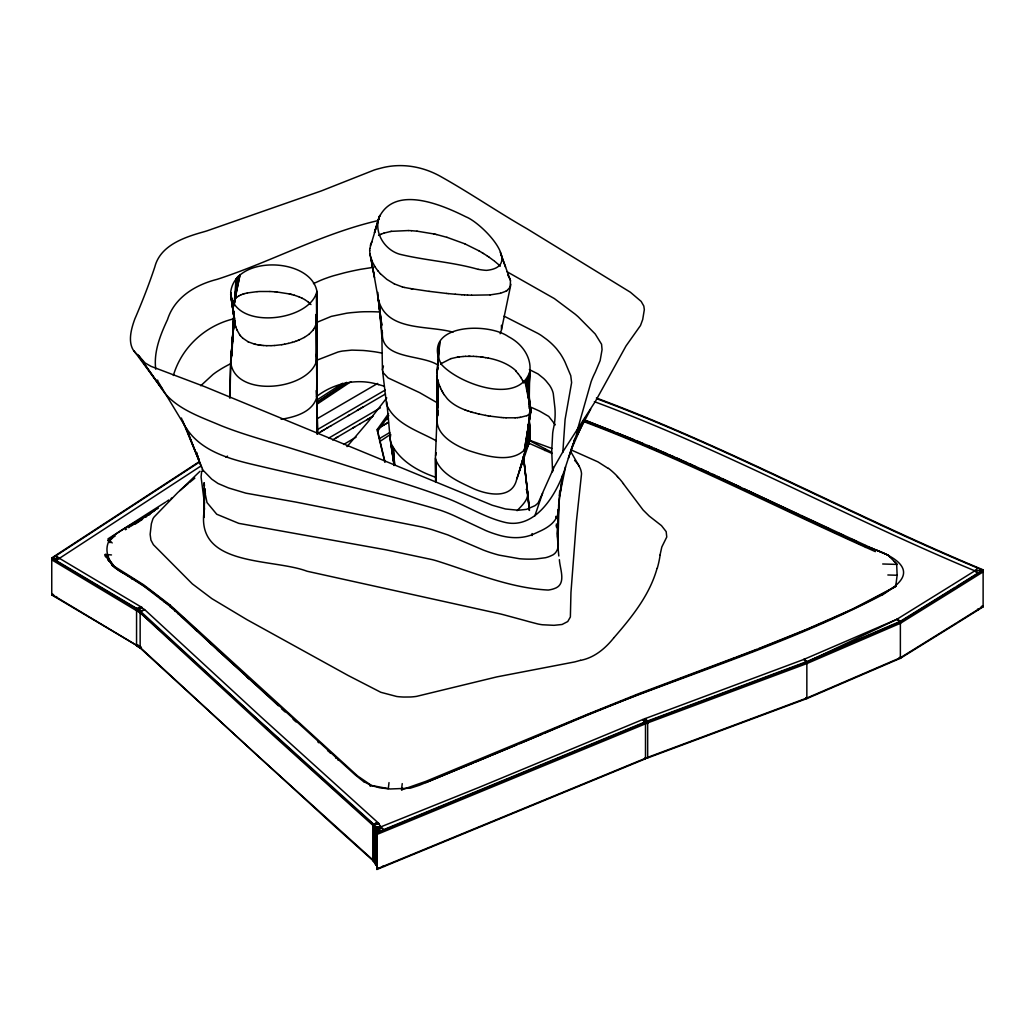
<?xml version="1.0" encoding="UTF-8"?>
<svg xmlns="http://www.w3.org/2000/svg" width="1035" height="1035" viewBox="0 0 1035 1035"><rect width="100%" height="100%" fill="white"/><g stroke="black" fill="none" stroke-linecap="round" stroke-linejoin="round"><path stroke-width="1.5" d="M234.415 301.69L234.208 304.445M316.749 361.241L316.749 292.827L317.253 434.183M233.871 312.505L232.953 340.45L233.871 311.781L233.871 312.531M233.871 311.897L233.884 311.017M435.644 482.258L435.424 456.733L436.214 452.774M316.723 317.693L316.387 362.819L316.684 317.202M281.132 419.304C294.652 417.118 312.078 412.383 316.645 397.725L316.917 358.304L316.18 354.436M369.689 250.431L369.767 248.646M759.198 648.738C805.657 630.263 852.361 611.672 895.689 586.496L897.138 575.253L896.646 563.842M204.516 488.429L204.296 509.945C194.852 567.322 272.114 557.994 307.084 571.242L500.811 614.04A224.194 129.44 0 0 1 505.274 615.204L524.486 620.405A217.363 125.494 0 0 1 528.924 621.647L537.864 623.976A35.772 20.648 0 0 0 542.495 624.765L553.971 625.321L562.083 624.48L567.749 621.543L570.376 616.976L570.958 592.473L576.366 521.821L581.541 473.823A49.99 28.864 0 0 0 574.619 460.407M529.014 419.809L528.743 444.015C517.319 465.414 487.226 456.629 468.777 450.613C454.067 445.128 432.539 433.471 437.87 414.505M158.433 382.2L185.951 427.662L202.925 470.097L211.761 479.166L217.997 483.487L228.515 487.951L245.903 493.165L296.049 502.117L421.711 526.944A218.075 125.908 0 0 1 432.177 529.674L447.767 534.888L483.384 550.077A110.654 63.885 0 0 0 499.129 555.135L519.454 558.732A66.007 38.114 0 0 0 535.82 558.965L545.393 557.736A21.67 12.511 0 0 0 550.995 555.795C557.205 553.699 559.198 546.842 557.981 540.956L559.185 498.378M437.029 372.509L437.106 376.572M230.016 398.048L230.689 361.163L232.008 354.449M316.917 291.327C309.866 322.545 231.387 330.514 230.753 291.728C235.708 254.623 310.746 257.521 316.917 291.327L316.917 359.662C309.827 390.674 233.845 398.682 230.663 361.577M204.024 517.487L204.503 488.507M233.587 329.311L233.871 311.729M529.247 419.977L528.743 444.015L530.062 436.692L529.092 419.33M230.689 363.22L229.654 397.686M436.938 419.304L437.727 380.104M375.226 863.85L373.143 860.719L373.143 824.261L378.241 822.954L380.531 826.383L375.304 827.534L377.012 830.109L376.934 869.439L645.491 758.784L645.491 722.339L642.631 719.571L479.011 787.389L376.119 828.763L381.346 827.625L380.531 826.383L375.226 827.392L373.143 824.261C293.28 753.778 215.862 680.241 136.555 609.356L136.568 608.334L51.75 557.943L198.798 461.985M377.167 831.532L373.299 825.684L273.149 735.303L140.281 612.927L51.853 559.896L51.75 557.943M528.963 420.042L527.966 445.8L529.234 420.223M557.981 540.956L557.347 534.358L558.305 509.375C558.68 520.838 548.188 527.617 538.899 531.679A107.446 62.035 0 0 1 534.784 533.555C523.167 539.131 509.608 538.51 497.537 534.746A84.831 48.981 0 0 1 485.751 530.541L454.831 516.025A131.963 76.189 0 0 0 440.612 510.32C381.423 492.401 320.578 480.46 260.406 466.242C233.328 459.941 201.838 452.825 185.951 427.662L201.527 467.38M435.489 455.736L436.899 420.585M557.347 534.358L558.835 502.376M529.39 417.027L529.622 412.24M204.4 508.056L204.296 509.945L204.063 482.698M232.319 346.79L231.995 353.129L233.884 313.437L233.975 315.934M232.487 343.62L233.936 315.08L231.439 356.286L233.975 315.908M377.827 292.4L378.137 298.365M529.959 370.09L528.458 398.255L529.726 371.927C531.628 359.908 524.68 348.071 515.314 341.007A56.64 32.706 0 0 0 508.34 336.582C486.748 321.613 420.65 324.473 441.35 364.32C458.337 383.649 518.147 405.513 529.726 371.927L529.221 400.467L528.743 375.563L529.48 408.76L527.966 377.348L529.933 405.823L526.983 379.108L530.541 408.916M562.82 452.411L565.097 419.421L571.618 382.601L570.751 375.64L564.994 362.03A150.787 87.056 0 0 0 560.116 353.478L556.636 348.899A107.329 61.971 0 0 0 546.79 339.493L541.421 335.56A73.86 42.642 0 0 0 537.851 333.386L504.097 316.154M559.663 491.379L559.405 495.377M234.091 305.933L236.032 278.713M234.013 316.658L231.09 357.799L234.013 316.555M528.911 420.288L526.983 447.56L530.295 407.738L525.754 380.802L530.787 410.054M234.208 304.432L234.156 305.092L237.183 277.328L234.272 303.604L238.555 275.892L234.415 301.897L240.081 274.508L234.66 300.241L235.501 298.598M230.831 359.43L234.156 318.353L234.259 319.323M316.684 320.617L316.387 294.406M529.765 413.754L530.864 410.507L525.03 381.63M230.689 361.073L234.259 319.31M436.964 373.7L439.81 341.835L437.068 372.057M500.138 333.736L501.509 329.842L501.445 325.3M316.684 320.604L316.231 323.373M369.767 248.659L379.767 215.474L374.45 232.59L378.991 217.596C394.84 184.528 441.841 204.788 465.996 216.858C481.353 222.745 524.913 266.642 486.424 270.368A43.871 25.332 0 0 1 478.261 269.333M523.27 457.043L523.205 457.703M529.079 418.916L525.754 449.255L530.541 408.903M529.428 415.721L530.295 407.738L529.402 402.977M389.005 782.602L388.306 788.657L371.423 785.423L357.618 775.978L170.206 605.139L143.736 584.878L114.16 566.249L105.285 554.437L111.482 554.941M402.227 783.611L401.502 789.912L425.812 781.373L587.505 714.292M401.903 789.783L402.149 787.674M645.128 758.448L647.664 757.931L647.664 721.473L645.064 718.626L804.066 659.347L806.653 662.193L645.491 722.339L376.934 832.981L376.999 829.954M957.66 587.802L900.515 623.238L806.989 663.513L647.819 722.857L377.089 834.404L377.257 833.084M384.205 830.018L381.346 827.25L376.999 830.51L376.934 869.439L378.034 868.093M896.077 586.289L896.362 584.193M437.106 371.811L437.585 369.43M558.602 505.378L562.626 475.492L559.508 495.817M552.496 471.779L553.207 467.16M530.67 409.588L525.03 450.083L530.787 410.041M660.032 555.019L661.818 546.985L666.76 537.01L666.178 531.641L661.481 525.625L649.204 516.051L643.071 509.97L623.342 483.707M530.864 410.533L524.24 450.885L530.864 411.477M532.068 535.587L532.042 533.568M105.285 555.795L106.398 557.244L105.454 554.876M379.03 217.479C373.946 232.72 384.554 249.72 399.51 254.183C425.45 260.522 452.437 261.971 478.248 269.372M316.645 397.725L316.192 390.635M234.505 300.887L234.66 300.228M559.262 497.382L565.537 466.901L573.286 443.265M501.574 329.259L510.889 284.289M522.753 460.122L522.17 462.309M382.407 332.248C380.298 360.102 421.905 353.983 438.439 365.381M316.231 323.347L315.584 325.456M386.818 401.852L390.337 440.431L394.102 465.543M519.906 469.165L522.52 459.889M523.387 456.797L525.56 449.061M370.362 245.411L370.84 243.937M576.65 432.501L591.101 381.786A207.802 119.969 0 0 1 595.254 372.238L600.145 360.581L602.059 349.662L601.568 344.254L595.203 333.969L578.293 316.891A195.499 112.867 0 0 0 575.149 314.161L554.346 298.572L507.034 271.752M519.337 470.912L526.789 446.227M529.118 438.517L530.049 435.424M657.057 568.37C649.657 595.073 631.829 617.054 614.027 637.612M437.585 369.456L438.297 367.567M518.16 474.729L520.825 466.449M517.823 475.828L516.84 478.869M521.912 463.188L520.98 466.022M573.972 441.117L575.344 438.271L573.972 441.117L574.322 440.043M173.375 375.485C181.384 347.967 204.322 326.478 232.021 319.246A214.116 123.618 0 0 0 234.932 318.172M390.687 434.816L390.143 438.09A46.226 26.69 0 0 0 391.696 444.584C400.519 461.468 418.658 471.546 436.175 477.42M565.537 466.901C557.813 492.44 535.897 530.67 503.954 522.119C482.983 516.814 464.573 504.562 444.3 497.214C410.145 484.393 374.89 474.754 340.192 463.564L295.117 449.604C270.329 441.686 244.997 435.282 220.817 425.553C200.958 417.04 178.473 409.769 164.345 392.614L138.328 355.303C126.05 346.932 130.708 330.023 135.016 318.469A249.306 143.93 0 0 0 136.581 314.873C143.257 299.089 149.441 283.124 154.836 266.862C160.127 246.149 182.522 237.946 200.958 232.616A159.002 91.792 0 0 0 206.689 230.96L321.471 190.867L374.191 170.025A53.264 30.752 0 0 1 379.884 168.42C400.726 162.469 423.03 166.26 441.609 177.037C470.563 193.312 498.003 212.149 526.828 228.657L630.406 292.245L641.17 301.418L643.809 306.037L644.326 309.659L642.696 319.53L640.497 325.507L626.007 345.975L595.591 401.037L562.898 451.739L554.217 466.914L543.039 491.91L534.823 515.922M542.586 493.113L538.329 502.609A26.03 15.033 0 0 1 534.862 505.727L526.492 509.362L518.289 510.255L505.572 509L492.259 505.248L204.568 386.611L151.032 366.351L145.146 363L138.328 355.303L161.861 388.474L134.071 350.93M568.383 458.311L578.837 427.61M435.787 482.194L435.774 459.825C442.061 474.819 458.854 481.702 472.659 488.248C486.838 494.885 512.118 499.879 516.698 479.308L528.665 444.222M201.657 471.404L201.075 476.98L204.451 503.333M315.584 325.443L314.562 327.72M370.84 243.95L371.927 241.673M571.204 449.72L584.93 418.425L576.715 435.437M510.139 287.135L510.488 280.653M383.467 366.002L382.458 369.34L382.95 372.445L388.06 377.904L419.641 392.653L438.193 403.339M510.139 287.135L507.072 290.537M576.883 435.554L590.674 409.161M314.562 327.707L314.11 328.535M314.11 328.509L312.906 330.32M378.021 433.717L377.245 429.447L388.565 413.573M377.464 431.427L388.798 415.552M312.906 330.294L309.129 334.201M235.501 298.623L236.523 297.472M376.934 832.981L381.346 827.25L377.012 830.109M386.767 397.88L368.253 421.659L347.385 446.188M613.781 637.883C605.242 648.557 594.258 657.794 580.454 660.382M199.988 471.274L180.025 490.512M529.765 413.741L528.6 414.737M440.587 364.281L441.427 363.44M517.086 510.695C522.17 505.171 531.201 497.55 526.233 489.335M200.751 385.745L212.938 374.515A98.506 56.873 0 0 1 217.014 371.565L221.412 368.758A142.921 82.515 0 0 1 230.96 363.557M236.523 297.498L239.137 295.687M377.206 830.872L381.346 827.25M441.427 363.466L450.911 358.615M188.085 483.694L181.306 489.361A132.985 80.135 -3.9 0 0 177.58 492.738L154.189 516.905A24.426 14.788 -3.6 0 0 152.895 518.897L151.369 523.697L150.14 534.396L150.929 540.076L153.361 544.669L192.342 583.895L211.877 598.644L246.847 619.603L348.161 675.493L380.828 692.299L396.832 696.516A53.729 32.499 -4.9 0 0 403.909 697.047L410.623 696.982A39.576 23.973 -4.9 0 0 416.549 696.374L496.852 676.89L574.748 661.908A209.51 128.431 -4.9 0 0 580.415 660.33M189.47 482.569L194.839 478.157M304.355 337.436L309.129 334.189M888.69 590.429C925.083 568.008 885.96 552.535 864.432 546.027C833.097 531.602 801.763 517.189 770.7 502.156C709.001 473.06 646.901 444.649 583.041 420.546M956.405 623.549L983.121 606.846L983.121 570.389L978.062 568.202L974.621 570.738C846.527 517.358 724.565 450.07 594.375 401.658M379.56 441.686L390.57 434.325M316.93 403.003L346.66 383.144M316.93 402.136L346.66 382.368M317.124 404.116L350.826 381.721M141.381 519.311L132.389 525.237M143.49 517.914L155.134 510.242M142.558 519.26L136.762 523.089M145.728 517.164L146.776 516.478M165.742 502.027L107.976 538.886L112.194 542.948M166.803 501.328L168.925 499.931M171.034 498.547L172.095 497.848M317.512 402.576L347.333 382.885M198.823 462.516L51.75 558.499L51.75 594.957L136.568 645.348L137.616 645.18M200.492 466.293L59.538 558.266L55.554 556.015L142.196 607.61L138.121 610.301M148.885 515.081L149.946 514.382M506.024 291.184L507.072 290.524M157.255 508.858L158.316 508.159M136.232 523.438L135.171 524.124M52.94 594.181L51.75 594.957L53.691 594.892M125.468 529.739L126.542 529.04M128.663 527.656L129.724 526.97M130.798 526.272L131.859 525.586M316.477 396.586C333.813 383.105 357.36 377.917 378.5 384.593M528.6 414.724L526.789 415.708M225.928 457.147L227.519 456.125M316.982 399.963L342.701 383.26M958.164 585.435L983.121 569.832L983.25 571.786L958.307 587.388M957.517 622.294L983.121 606.29L982.293 605.928M956.547 586.444L957.517 585.849M377.089 834.404L376.934 832.425L645.491 721.783L806.847 661.572L900.372 621.285L955.253 587.259M156.608 508.909C142.093 519.712 124.769 526.517 110.913 537.928C101.378 550.361 110.447 567.452 123.437 573.118C168.11 597.829 201.851 637.237 240.055 670.137L354.979 774.697L363.065 781.192L371.306 785.565L379.806 787.816L390.13 788.981L410.313 788.178L419.408 785.267L473.396 762.873M951.592 585.357L974.621 570.958L978.489 573.286L974.621 570.738L983.121 570.389L900.372 621.841L807.028 662.051L804.066 659.321L896.944 619.305L900.786 621.582L896.944 619.253L950.945 585.758M955.577 623.51L956.224 623.109L955.758 623.95M954.788 588.1L955.434 587.699M954.93 623.911L900.372 657.742L806.847 698.03L647.664 757.374L376.934 868.883L376.999 866.411M955.434 624.157L900.372 658.299L807.028 698.509L806.291 697.823L806.847 698.34M881.639 595.19C773.572 651.533 654.974 683.449 544.009 733.375L492.867 754.748M107.976 540.283L115.131 536.052M320.85 431.711L385.486 393.986M349.312 414.97L348.381 415.514M108.08 540.839L112.556 538.2M317.435 418.567L377.659 383.429M317.745 429.434L385.175 390.066M317.124 433.898L324.576 429.512M326.452 428.412L328.315 427.313M328.91 438.012L380.375 407.868M332.61 439.927L354.811 426.86M336.31 437.753L338.16 436.666M352.974 427.96L360.374 423.6M343.698 444.455L356.066 437.171M347.023 446.59L348.29 445.852M379.599 438.478L389.833 432.475M330.178 426.213L331.109 425.67M357.256 410.3L360.995 408.113M360.245 423.677L368.706 418.709M378.732 427.96L388.461 422.345L382.665 425.683M367.024 419.692L372.199 416.678M369.172 418.438L371.5 417.092M373.13 416.148L371.966 416.82M384.774 420.391L388.461 418.243M380.104 427.144L382.433 425.812M361.694 407.712L363.35 406.755M377.283 866.411L375.304 863.992L375.304 827.534M304.355 337.41L298.999 340.023M55.528 560.75L59.538 558.512L51.75 558.499L140.152 610.986L256.745 718.51L373.143 823.718L377.012 829.565L377.257 832.114M140.579 606.652L136.568 608.89L136.555 645.814L140.152 647.988L333.089 824.779L373.143 860.719L374.709 860.266M137.319 644.921L136.555 645.814L138.315 645.4M895.689 586.444L852.801 609.02L806.744 629.254L758.357 648.673M378.603 235.411L380.945 234.246M141.42 647.302L140.152 647.988L141.265 647.496L140.152 647.988L140.152 611.53L144.59 609.55M506.024 291.171L500.461 293.28M108.649 540.723L109.982 540.011M110.654 539.662L111.327 539.313M239.137 295.712L240.844 294.884M316.632 360.296L337.902 352.055A34.543 19.937 0 0 1 342.378 351.059L351.861 350.115L363.065 350.464A110.486 63.782 0 0 1 367.813 350.917L374.088 351.693A80.458 46.459 0 0 1 378.707 352.469L381.747 353.051M375.136 861.107L373.803 861.353L375.175 860.706L373.803 861.353L373.803 824.895L378.241 822.928L373.454 824.183L373.531 826.034M807.028 662.051L896.944 619.305L900.372 621.841L900.372 658.299L899.518 657.665M316.684 322.428L331.316 316.374L346.686 313.204A135.921 78.479 0 0 1 351.525 312.635L359.637 311.949A84.288 48.658 0 0 1 364.527 311.742L371.086 311.703A111.832 64.558 0 0 1 376.003 311.833L379.276 311.988M313.463 283.603L320.281 280.511A92.296 53.29 0 0 1 324.537 278.79L328.962 277.212A109.477 63.2 0 0 1 333.503 275.763L344.5 272.8A209.212 120.784 0 0 1 360.723 269.294L370.763 267.729A57.572 33.236 0 0 1 372.458 267.548M373.803 861.353L375.2 860.745M380.945 234.259L383.946 233.108M519.661 743.647L541.564 734.397M544.1 733.388L587.505 715.146M588.048 714.913L638.142 694.601L735.238 657.924M588.048 714.072L638.142 693.89L732.935 658.325M516.801 744.825L425.812 782.654M490.435 755.757L475.828 761.863M240.844 294.897L243.018 294.082M298.999 340.01L297.795 340.515M526.789 415.682L520.411 417.325M297.795 340.489L295.622 341.317M736.312 657.51L757.516 649.398M756.96 649.217L736.92 656.824M735.756 657.277L733.388 658.157M374.877 860.512L373.376 861.081L373.376 824.623L378.241 822.928M647.664 757.931L806.653 698.651L806.006 697.939M140.152 611.53L144.887 609.822L261.376 717.255L377.866 822.553L373.143 824.261L378.163 822.825M373.143 860.719L374.618 860.188M294.664 341.641L295.622 341.291M294.664 341.615L292.064 342.443M383.946 233.121L390.557 231.491M374.114 824.791L378.771 823.278L373.803 824.895L379.108 823.899M243.018 294.108L244.648 293.591M450.911 358.627L457.431 357.153M292.4 342.326L288.377 343.413M244.648 293.617L247.365 292.944M500.461 293.267L490.072 294.91M288.377 343.387L284.586 344.215M136.555 609.356L142.183 608.088L144.214 609.317M376.119 865.221L377.102 865.014M247.365 292.957L257.042 291.65M284.586 344.202L281.753 344.707M390.557 231.504L391.553 231.323M457.431 357.166L463.085 356.493M391.553 231.335L408.372 230.546M281.753 344.681L274.534 345.522M378.28 220.546C324.007 232.991 274.508 260.044 221.904 277.768A178.589 103.099 0 0 1 216.949 279.385C195.447 284.832 174.553 297.407 167.502 319.621C160.296 335.004 153.542 351.9 155.729 369.197M458.233 357.049L459.035 356.933M520.411 417.299L519.195 417.48M519.195 417.467L517.578 417.648M517.578 417.635L515.12 417.817M490.072 294.897L471.624 295.208M463.085 356.506L465.556 356.338M257.042 291.663L259.604 291.495M274.534 345.496L271.235 345.677M980.999 606.989L983.121 606.846L981.853 606.303M515.12 417.804L506.05 417.791M465.556 356.363L473.383 356.363M259.966 291.495L269.902 291.508M270.86 345.677L266.81 345.664M468.428 356.286L470.084 356.273M897.138 575.253L887.849 574.981M266.81 345.69L263.511 345.509M882.687 563.984L897.229 564.424L894.331 561.5M471.624 295.221L467.522 295.053M408.372 230.533L411.438 230.701M269.902 291.495L275.025 291.831M473.383 356.338L476.255 356.532M506.05 417.804L503.178 417.635M467.522 295.066L464.443 294.884M464.443 294.897L461.895 294.729M411.438 230.689L417.027 231.18M461.895 294.742L455.271 294.238M503.178 417.648L501.134 417.48M476.255 356.506L481.133 356.997M263.511 345.522L261.687 345.341M108.494 556.636L105.402 556.377L105.285 554.437M455.271 294.25L448.168 293.591M501.134 417.493L490.241 416.173M275.025 291.818L276.85 291.999M448.168 293.604L446.641 293.435M276.85 291.974L289.282 293.927M262.062 345.392L260.251 345.173M446.641 293.448L429.033 291.34M417.027 231.167L433.807 233.936M481.133 356.984L482.336 357.153M481.935 357.088L483.539 357.334M260.251 345.185L259.177 345.017M429.033 291.352L412.124 288.817M259.526 345.095L258.116 344.849M483.539 357.308L485.531 357.644M490.241 416.199L488.248 415.863M411.632 288.739L412.616 288.907M404.349 287.445L410.636 288.584M410.636 288.571L411.632 288.752M485.493 415.371L488.248 415.876M485.531 357.618L488.274 358.149M258.116 344.875L255.671 344.37M478.506 413.909L485.493 415.384M433.807 233.923L435.256 234.246M452.968 332.183C427.662 324.912 385.822 331.989 378.189 298.649M289.282 293.914L289.968 294.082M435.256 234.233L436.679 234.583M255.671 344.396L254.985 344.215M289.968 294.069L291.327 294.406M478.894 414.013L475.854 413.25M436.679 234.57L446.939 237.325M404.349 287.458L402.46 286.967M254.985 344.228L254.312 344.047M290.99 294.315L291.999 294.587M475.854 413.275L472.866 412.447M291.999 294.561L294.328 295.221M254.312 344.06L248.102 341.783M402.46 286.98L394.322 283.888M472.866 412.473L471.753 412.124M471.753 412.15L470.653 411.801M294.328 295.208L299.076 296.851M446.939 237.313L464.741 243.794M470.653 411.814L468.13 410.998M468.493 411.128L466.707 410.507M466.707 410.52L464.974 409.873M529.907 440.354L551.914 448.478M596.393 398.022C728.795 447.249 852.814 515.663 983.121 569.832M465.31 410.015L463.939 409.472A51.905 29.963 0 0 1 447.327 398.773L444.313 394.84M596.794 398.734C727.359 447.172 849.631 514.68 978.062 568.202M583.132 421.349C683.126 458.828 777.906 508.366 875.377 551.629M614.117 431.686L583.986 419.822L632.062 438.956M299.076 296.838L302 298.145M616.355 432.578L641.04 442.682M528.355 442.954L551.966 453.446M632.062 438.982L634.313 439.914M636.551 440.845L652.257 447.418M883.722 553.272L887.952 555.045L890.268 557.399M529.493 406.677L533.374 408.308A192.717 111.263 0 0 1 539.701 411.167L548.731 416.406L555.316 424.842M641.04 442.721L643.278 443.666M885.132 553.867L871.043 547.903M886.542 554.462L888.535 555.627M647.768 445.503L650.006 446.46M876.684 550.297L878.094 550.892M879.504 551.487L882.325 552.677M757.698 495.235L872.453 548.511M651.131 446.991L655.634 448.854M868.236 546.713L869.646 547.308M655.634 448.905L658.997 450.29M654.508 448.427L656.746 449.332M660.123 450.781L661.249 451.26M657.872 449.863L680.344 459.618M982.422 571.423L983.25 571.786M663.487 452.23L664.612 452.722M571.035 449.863L597.932 461.869L608.231 468.441M464.741 243.781L478.765 250.742M665.738 453.265L666.863 453.757M669.102 454.74L670.227 455.232M529.377 369.599L538.006 373.92L543.686 378.5A97.549 56.317 0 0 1 546.092 380.983L549.546 385.279A61.789 35.669 0 0 1 553.259 393.468L554.876 407.635A205.435 118.611 0 0 1 554.242 424.661L553.117 430.301A157.889 91.158 0 0 0 552.69 433.135L551.733 451.105L552.548 470.99M672.478 456.215L673.604 456.707M675.842 457.703L678.093 458.686M681.47 460.109L683.708 461.183M679.219 459.191L681.47 460.187M684.834 461.61L694.938 466.216M683.708 461.118L685.959 462.192M690.448 464.197L692.7 465.207M694.938 466.151L703.929 470.291M701.678 469.204L708.419 472.348M706.168 471.248L715.146 475.44M851.934 539.351L856.424 541.409M436.11 440.729C418.696 431.065 395.021 424.169 386.585 404.594L382.627 371.423M712.908 474.328L719.635 477.51M717.397 476.398L735.316 484.794M838.454 533.141L842.943 535.224M721.887 478.545L748.745 491.082M829.462 528.976L802.487 516.374M735.316 484.729L739.792 486.812M748.745 491.017L797.998 514.266M744.268 488.921L757.698 495.286M301.715 297.989L304.432 299.438M529.312 440.509L551.629 452.243M248.374 341.951L242.643 338.07M394.322 283.9L386.87 279.398L380.401 273.706M478.765 250.729L482.388 252.85M899.816 657.471L900.786 658.04L899.816 657.458M51.75 594.4L140.152 647.444L256.745 754.955L373.143 860.163L377.012 866.023M304.691 299.568L307.796 301.69M977.519 609.162L978.489 609.744M482.388 252.838L483.436 253.497M483.436 253.484L487.226 255.93M131.73 578.746L132.648 579.328M487.226 255.917L488.895 257.055M363.66 781.503L364.514 782.098M369.702 785.63L370.569 786.212M488.895 257.042L493.98 260.781M163.724 601.451L164.526 602.098M159.662 598.243L160.477 598.89M494.588 261.247L496.955 263.2M308.016 301.845L310.047 303.63M383.312 865.726L384.205 866.476L383.493 865.778M497.524 263.679L500.293 266.189M337.772 759.729L338.497 760.376M335.573 757.749L336.297 758.409M327.539 750.504L329.001 751.824M329.725 752.484L330.45 753.144M180.504 615.747L170.206 606.368L143.736 586.095L114.16 567.335L108.067 559.405M174.669 610.65L175.407 611.336M178.02 613.716L178.757 614.389M180.62 616.097L278.48 705.779M170.206 606.575L171.694 607.933M281.533 708.703L285.039 711.912M246.498 676.683L248.827 678.818M899.169 657.82L899.907 658.493M293.099 719.221L296.023 721.913M317.965 742.069L318.689 742.729M217.324 649.902L219.666 652.05M209.523 642.735L211.476 644.52M194.89 629.241L196.844 631.039M242.643 338.096L240.366 335.638M109.244 541.952L110.008 542.689M310.047 303.617L310.953 304.562M806.149 697.888L806.847 698.586L806.847 662.128L804.066 659.321L806.498 662.025M896.077 563.26L889.117 556.222M515.792 371.06L518.263 373.829M645.491 722.339L642.761 719.519L644.934 718.665L647.664 721.473L645.064 718.613M644.805 758.086L645.491 758.784M380.401 273.719L377.853 270.782M617.339 476.617L618.257 477.601M806.33 661.844L804.221 659.528M518.263 373.816L520.501 376.895M377.853 270.795L375.278 267.237M240.366 335.663L239.628 334.667M106.954 557.968L107.511 558.68M108.17 560.077L108.727 560.815M112.052 565.239L112.608 565.99M108.067 559.56L108.623 560.297M109.167 561.035L109.723 561.772M111.392 563.997L111.948 564.735M239.628 334.68L236.899 329.816M444.313 394.852L443.161 393.054M507.629 274.663L510.009 279.204M520.501 376.882L521.213 378.021M375.278 267.237L372.212 261.57M521.213 377.995L522.507 380.285M443.161 393.067L442.501 391.916M570.57 451.325L579.289 466.41M442.501 391.942L441.88 390.79M184.825 425.773L182.173 419.964M441.88 390.803L441.298 389.639M522.507 380.259L523.089 381.423M441.298 389.665L440.535 388.034M523.089 381.41L523.839 383.028M440.535 388.06L439.823 386.417M372.341 261.868L370.232 255.451M236.899 329.842L235.825 326.905M182.561 420.947L199.199 460.898L198.578 458.44M439.823 386.443L439.176 384.8M181.397 418.024L181.785 418.994M510.009 279.204L510.488 280.666M439.176 384.813L438.452 382.691M316.982 428.102L317.525 432.85L316.775 392.989L317.616 431.323M500.927 254.364L510.229 279.812M157.592 380.078L157.98 381.139M505.572 267.095L500.267 252.23M200.014 462.994L200.324 463.913M438.452 382.717L438.038 381.281L437.145 417.467L437.158 377.025M202.239 469.36L202.782 471.184M235.825 326.931L235.23 324.809M198.901 459.954L198.345 458.091M197.801 456.228L198.073 457.159M198.319 457.535L197.814 455.698M197.271 454.352L196.754 452.489M234.764 322.713L230.663 294.212L235.268 324.964L234.764 322.7M378.292 434.855L379.108 438.271M377.245 429.447L385.033 462.102M379.379 439.396L384.735 461.817M437.727 380.13L437.572 379.405L437.533 415.643L437.223 377.529L437.96 407.518M316.244 314.446L316.606 316.581M529.402 430.495L530.011 434.855M370.038 254.429L374.541 277.794M370.168 255.166L369.961 253.976M374.14 275.608L371.151 258.802L378.241 298.947M559.379 559.676C559.896 569.159 566.986 584.542 554.191 588.643A19.16 11.062 0 0 1 548.201 590.053C509.75 588.1 473.293 572.394 436.848 560.918A122.453 70.691 0 0 0 432.526 559.702L385.848 549.792L238.774 523.361L216.729 514.24L207 502.544L205.499 495.222M230.973 297.394L235.268 324.964M394.076 464.689L390.79 442.294L394.115 464.767M369.961 253.989L369.689 250.418M204.762 488.74L205.448 494.29M377.982 297.226L381.786 325.223M381.773 325.055L378.344 299.49L382.122 333.593L381.799 330.411M234.35 320.074L230.689 292.659L234.583 321.691L234.337 319.944M527.682 492.815L523.581 457.638L527.785 494.497L523.477 456.202M316.606 316.555L316.684 317.215M556.403 523.956L556.817 527.734M529.454 510.397L527.332 491.47L529.351 510.41M556.312 525.444L556.507 527.294M527.734 493.113L529.325 508.884M381.475 327.215L378.901 301.741L381.954 337.915M394.206 464.818L392.278 445.943L394.05 465.142M557.335 535.625L558.111 546.726M204.438 485.971L204.244 483.203M647.664 720.929L647.819 722.857M645.491 721.783L645.646 723.724M394.684 465.284L393.274 447.741L394.62 465.181M375.304 826.978L375.459 828.957M373.803 824.352L373.971 826.318M373.143 823.718L373.299 825.684M558.395 551.357L558.628 554.139A205.189 118.469 0 0 0 558.835 555.989M806.847 661.572L806.989 663.513M900.372 621.285L900.515 623.238M170.206 605.139L170.335 607.092M555.886 518.289L555.769 516.387M140.152 610.986L140.281 612.927M136.568 608.334L136.672 610.741M558.331 550.439L558.163 547.657M529.066 419.498L530.062 436.692L529.17 418.955M865.415 545.51L865.519 547.437M529.118 419.796L529.959 438.542L529.247 419.214M529.118 420.107L529.726 440.38L529.26 419.46M437.016 375.627L437.883 405.875M381.876 336.647L382.445 370.207M316.904 358.071L316.231 314.407L316.878 396.146L316.736 356.661M529.066 419.563L529.312 442.204L529.26 419.718M435.476 458.065L435.722 482.155M544.837 448.931L544.837 450.548M378.5 384.58A105.195 60.729 0 0 1 384.36 386.262M888.858 590.519A106.036 70.264 -0.1 0 1 881.82 595.306M608.464 468.299A125.558 80.665 -8.3 0 1 617.52 476.54M618.387 477.549A156.906 100.291 -7.7 0 1 623.445 483.668M660.123 555.032A232.771 146.556 -2.9 0 1 657.238 568.383M488.313 358.071A51.168 29.549 0 0 1 516.116 370.957M529.933 405.836L529.778 409.045L529.933 405.836M56.524 596.587L55.528 597.195L56.524 596.639M139.647 645.905L138.121 646.759L139.647 645.931M142.196 607.545L136.568 608.89L142.196 607.61M137.629 645.09L136.568 645.348L137.629 645.103M438.115 413.832L438.012 410.649L438.115 413.832"/></g></svg>
